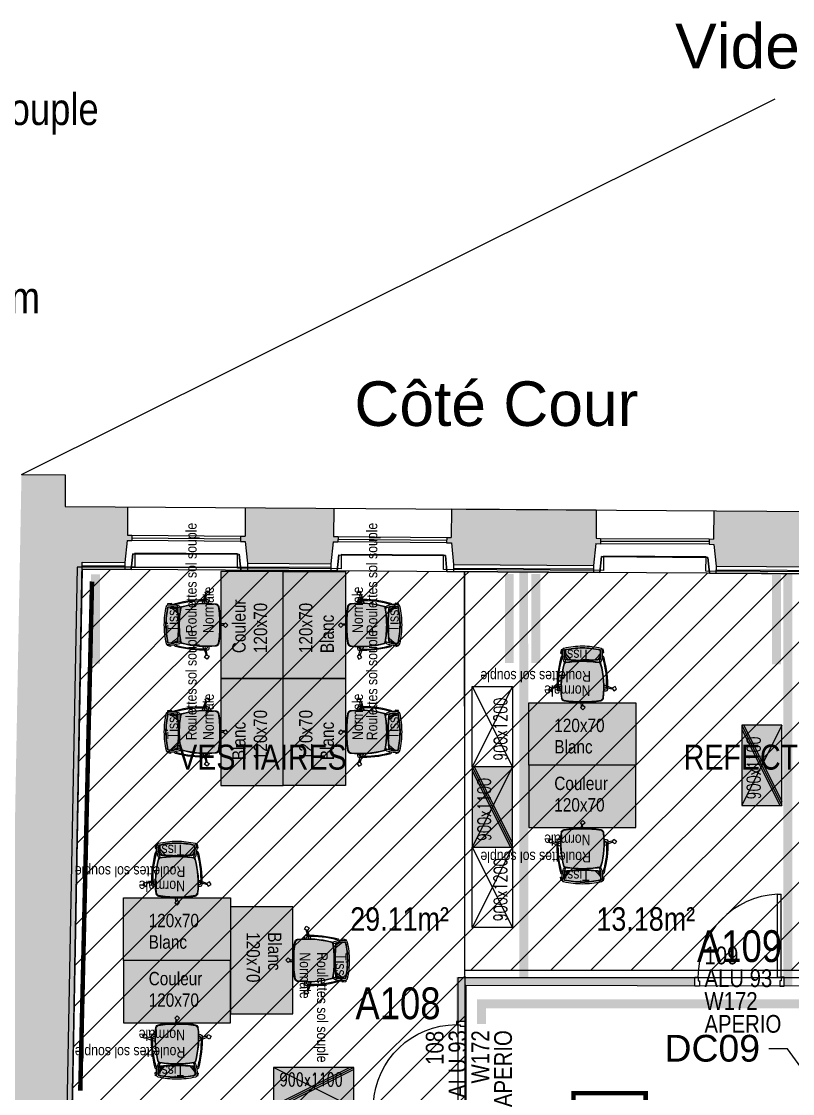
# Model space of a CAD drawing. Extents: x -28.9 to 23.3, y -8.4 to 57.6.
# Drawn here: x -16.13 to -7.48, y 7.28 to 19.3 of the extents above; entities that cross this region are included whole.
import ezdxf
from ezdxf import colors
from ezdxf.entities.mleader import LeaderData, LeaderLine
from ezdxf.enums import TextEntityAlignment as Align
from ezdxf.math import Vec2, Vec3

# ---------------------------------------------------------------- set-up
doc = ezdxf.new("R2010")
doc.units = 0
doc.header["$LTSCALE"] = 0.001
doc.linetypes.add('CACHE', pattern=[0.375, 0.25, -0.125])
doc.linetypes.add('HIDDEN', pattern=[9.525, 6.35, -3.175])
for name, color, linetype in [('01-FAC_CHASSIS EXI', 4, 'Continuous'), ('01-STR_MACONNERIE_HACH', 252, 'Continuous'), ('02-ISOLATION', 6, 'ISOLATION'), ('A-Etiq_Mob', 7, 'Continuous'), ('A-Etiquettes', 7, 'Continuous'), ('A-legende', 7, 'Continuous'), ('A-MobilierAQ', 7, 'Continuous'), ('A-num pièce', 1, 'Continuous')]:
    doc.layers.add(name, color=color, linetype=linetype)
for name, color, linetype, true_color in [('A-cote', 7, 'Continuous', 0x425746), ('A-Détails', 7, 'Continuous', 0x00a500), ('A-mobilier', 7, 'Continuous', 0x666666), ('A-MOQUETTE', 7, 'Continuous', 0xe5ecff), ('A-PIC', 20, 'Continuous', 0xff3f00), ('A-projet', 7, 'Continuous', 0x5b6280), ('A-signalétique', 7, 'Continuous', 0x666666), ('A-vitré', 7, 'Continuous', 0x61becc), ('couleur siege', 1, 'Continuous', 0xff0000)]:
    doc.layers.add(name, color=color, linetype=linetype, true_color=true_color)
doc.layers.add('A-portes', color=7, linetype='Continuous', lineweight=25)
doc.styles.add('ARIAL', font='arial.ttf')
doc.styles.add('ROMAND', font='romand', dxfattribs={"width": 0.7})
doc.styles.get("Standard").update_dxf_attribs({"font": 'ARIALN.TTF'})
doc.styles.add('Y_TXT_COT', font='arial.ttf', dxfattribs={"height": 0.2})
doc.linetypes.add('ISOLATION', pattern='A,0.00254,-2.54,[134,ltypeshp.shx,S=2.54,R=0,X=-2.54,Y=0],-5.08,[134,ltypeshp.shx,S=2.54,R=180,X=2.54,Y=0],-2.54', length=10.16254)

# ---------------------------------------------------------------- blocks, each defined once
blk = doc.blocks.new('Poste127')
at = {"transparency": 33554582}
h = blk.add_hatch(color=256, dxfattribs=at)
h.dxf.hatch_style = 1
h.set_gradient(color1=(199, 200, 202), color2=(255, 246, 230), tint=1, name='CURVED')
h.paths.add_polyline_path([(0, 0.7), (0, 0), (1.2, 0), (1.2, 0.7)])
blk.add_lwpolyline([(0, 0.7), (0, 0), (1.2, 0), (1.2, 0.7)], close=True)
at = {"layer": 'A-Etiq_Mob'}
for tag, p in [('FINITION', (0.284, 0.421)), ('DIM', (0.284, 0.18))]:
    blk.add_attdef(tag, p, '', height=0.15, dxfattribs=at)
blk = doc.blocks.new('chaise')
at = {"layer": 'A-mobilier', "ltscale": 0.1, "true_color": 0xc7c8ca}
h = blk.add_hatch(color=9, dxfattribs=at)
h.dxf.hatch_style = 1
h.paths.add_polyline_path([(0.272, 0.456, 0.30076), (0.236, 0.489, 0.043342), (0.008, 0.509, 0.043342), (-0.219, 0.489, 0.300759), (-0.255, 0.456, 0.09791), (-0.223, 0.027, 0.292085), (-0.207, 0.013, 0.040929), (0.008, -0.005, 0.040929), (0.223, 0.013, 0.292085), (0.239, 0.027, 0.09791)])
h.paths.add_polyline_path([(0.159, -0.024, 0.015765), (0.008, -0.018, 0.016739), (-0.152, -0.025), (-0.19, -0.069), (-0.218, -0.103, 0.040824), (-0.213, -0.142, 0.054873), (0.008, -0.167, 0.054873), (0.23, -0.142, 0.02252), (0.233, -0.121), (0.219, -0.101)])
h.paths.add_polyline_path([(0.191, -0.026, 0.003373), (0.159, -0.024), (0.219, -0.101), (0.233, -0.121, 0.02535), (0.235, -0.097)])
h.paths.add_polyline_path([(0.226, -0.03, 0.0036), (0.191, -0.026), (0.235, -0.097, 0.0714)])
h.paths.add_polyline_path([(-0.152, -0.025, 0.003505), (-0.185, -0.027), (-0.196, -0.043), (-0.217, -0.075, 0.030269), (-0.218, -0.103), (-0.19, -0.069)])
h.paths.add_polyline_path([(-0.185, -0.027, 0.002494), (-0.209, -0.03, 0.048116), (-0.217, -0.075), (-0.196, -0.043)], flags=17)
at = {"layer": 'A-mobilier'}
for p, q in [((0.004, 0.509), (0.006, 0.543)), ((0.022, 0.558), (0.023, 0.509)), ((-0.374, 0.349), (-0.308, 0.33)), ((-0.308, 0.308), (-0.363, 0.33)), ((-0.292, 0.326), (-0.283, 0.323)), ((-0.262, 0.365), (-0.287, 0.365)), ((-0.263, 0.345), (-0.272, 0.345)), ((0.279, 0.365), (0.303, 0.365)), ((0.279, 0.345), (0.288, 0.345)), ((0.279, 0.31), (0.309, 0.317)), ((0.309, 0.293), (0.279, 0.282)), ((0.324, 0.32), (0.378, 0.334)), ((0.398, 0.325), (0.324, 0.298)), ((-0.242, -0.066), (-0.241, -0.066)), ((-0.19, -0.069), (-0.219, -0.105)), ((-0.217, -0.075), (-0.196, -0.043)), ((0.233, -0.121), (0.219, -0.101)), ((0.258, -0.066), (0.257, -0.066))]:
    blk.add_line(p, q, dxfattribs=at)
at = {"layer": 'A-mobilier', "linetype": 'HIDDEN'}
for p, q in [((-0.263, 0.29), (-0.293, 0.302)), ((-0.283, 0.323), (-0.263, 0.317)), ((-0.196, -0.043), (-0.185, -0.027)), ((-0.152, -0.025), (-0.19, -0.069)), ((0.219, -0.101), (0.159, -0.024)), ((0.191, -0.026), (0.235, -0.097))]:
    blk.add_line(p, q, dxfattribs=at)
at = {"layer": 'A-mobilier'}
for points in [[(-0.024, 0.57), (0.006, 0.543), (0.034, 0.572), (0.003, 0.6)], [(-0.398, 0.31), (-0.363, 0.331), (-0.383, 0.366), (-0.418, 0.345)], [(0.395, 0.371), (0.378, 0.334), (0.415, 0.317), (0.432, 0.354)]]:
    blk.add_lwpolyline(points, close=True, dxfattribs=at)
for points in [[(-0.243, -0.109), (-0.259, -0.113), (-0.25, -0.153), (-0.237, -0.15)], [(0.255, -0.145), (0.275, -0.147), (0.28, -0.107), (0.259, -0.105)]]:
    blk.add_lwpolyline(points, dxfattribs=at)
for centre, radius, start, end in [((0.845, 0.323), 1.108, 173.1278, 195.4958), ((0.845, 0.323), 1.103, 173.7387, 195.3268), ((-0.212, 0.445), 0.0447, 99.9272, 166.8835), ((-0.203, 0.434), 0.0495, 115.9014, 169.3298), ((-0.019, -0.687), 1.184, 88.7046, 100.0235), ((0.008, -0.811), 1.32, 90, 99.927), ((0.008, -0.811), 1.32, 80.073, 90), ((0.035, -0.687), 1.184, 79.9765, 91.2954), ((-0.829, 0.323), 1.103, 344.6732, 6.2613), ((0.228, 0.445), 0.0447, 13.1165, 80.0728), ((-0.829, 0.323), 1.108, 344.5042, 6.8722), ((0.219, 0.434), 0.0495, 10.6702, 64.0986), ((1.039, 0.304), 1.347, 178.2197, 195.2822), ((-0.287, 0.345), 0.02, 90, 178.2197), ((0.842, 0.272), 1.135, 177.2781, 195.5028), ((-0.272, 0.325), 0.02, 90, 177.2781), ((-0.826, 0.272), 1.135, 344.4972, 2.7219), ((-1.023, 0.304), 1.347, 344.7178, 1.7803), ((0.288, 0.325), 0.02, 2.7219, 90), ((0.303, 0.345), 0.02, 1.7803, 90), ((-0.207, -0.008), 0.02, 80.7555, 159.0187), ((-0.204, 0.032), 0.02, 195.4958, 260.6251), ((0.02, -0.095), 0.243, 156.8702, 192.2258), ((-0.2, 0.037), 0.02, 195.3268, 260.7665), ((0.008, 1.315), 1.32, 260.6251, 270), ((-0.186, -0.008), 0.02, 114.7785, 159.0187), ((0.008, 1.315), 1.315, 260.7665, 270), ((0.008, 1.315), 1.315, 270, 279.2335), ((0.008, 1.315), 1.32, 270, 279.3749), ((0.202, -0.008), 0.02, 20.9813, 65.2215), ((0.216, 0.037), 0.02, 279.2335, 344.6732), ((0.223, -0.008), 0.02, 20.9813, 99.2445), ((-0.003, -0.095), 0.243, 347.7742, 23.1298), ((0.22, 0.032), 0.02, 279.3749, 344.5042), ((-0.241, -0.046), 0.02, 195.2822, 270), ((-0.233, -0.026), 0.02, 195.5028, 252.7294), ((0.02, -0.095), 0.263, 159.0187, 193.9621), ((0.02, -0.095), 0.238, 164.1556, 191.4603), ((0.031, -2.412), 2.399, 90.5363, 95.8288), ((0.031, -2.412), 2.394, 90.5374, 95.7482), ((-0.014, -2.412), 2.399, 84.1712, 89.4637), ((-0.014, -2.412), 2.394, 84.2518, 89.4626), ((-0.003, -0.095), 0.238, 348.5397, 15.8444), ((-0.003, -0.095), 0.263, 346.0379, 20.9813), ((0.249, -0.026), 0.02, 287.2706, 344.4972), ((0.257, -0.046), 0.02, 270, 344.7178), ((-0.22, -0.145), 0.02, 218.589, 257.0335), ((0.01, 0.853), 1.044, 257.0335, 269.9004), ((0.01, 0.853), 1.024, 257.1546, 269.8984), ((0.01, 0.853), 1.019, 257.3346, 269.8979), ((0.006, 0.853), 1.019, 270.1021, 282.6654), ((0.006, 0.853), 1.024, 270.1016, 282.8454), ((0.006, 0.853), 1.044, 270.0996, 282.9665), ((0.236, -0.145), 0.02, 282.9665, 321.411)]:
    blk.add_arc(centre, radius, start, end, dxfattribs=at)
blk = doc.blocks.new('SiègeT1')
at = {"layer": 'couleur siege', "true_color": 0x8a6689}
for points in [[(-0.194, 0.224), (-0.077, 0.21), (0.039, 0.212), (0.155, 0.217), (0.198, 0.222), (0.203, 0.244), (0.204, 0.282), (0.201, 0.321), (0.123, 0.338), (0.039, 0.343), (-0.023, 0.345), (-0.098, 0.338), (-0.149, 0.331), (-0.196, 0.322), (-0.202, 0.3), (-0.201, 0.265)], [(-0.208, -0.236), (-0.225, -0.22), (-0.234, -0.197), (-0.236, -0.14), (-0.238, -0.076), (-0.234, -0.012), (-0.228, 0.045), (-0.218, 0.102), (-0.211, 0.132), (-0.201, 0.169), (-0.197, 0.177), (-0.184, 0.18), (-0.12, 0.188), (-0.049, 0.193), (0.009, 0.195), (0.077, 0.193), (0.132, 0.188), (0.169, 0.183), (0.191, 0.179), (0.199, 0.177), (0.204, 0.173), (0.207, 0.164), (0.219, 0.115), (0.231, 0.045), (0.237, -0.005), (0.241, -0.063), (0.241, -0.105), (0.24, -0.159), (0.236, -0.197), (0.235, -0.21), (0.229, -0.22), (0.222, -0.229), (0.213, -0.234), (0.207, -0.236), (0.175, -0.242), (0.114, -0.248), (0.051, -0.251), (-0.05, -0.252), (-0.126, -0.247), (-0.191, -0.238)]]:
    blk.add_hatch(color=8, dxfattribs=at).paths.add_polyline_path(points)
at = {"extrusion": (0, 0, -1), "xscale": 0.8999999999999986, "yscale": 0.8999999999999986, "zscale": -0.9, "rotation": 180}
blk.add_blockref('chaise', (0.005, 0.195), dxfattribs=at)
at = {"layer": 'A-Etiq_Mob', "style": 'ROMAND', "width": 0.7}
for tag, p in [('FINITION', (-0.079, 0.177)), ('PIETEMENT', (-0.091, -0.031)), ('ASSISE', (-0.088, -0.224)), ('COULEUR', (-0.104, -0.424))]:
    blk.add_attdef(tag, p, '', height=0.15, dxfattribs=at)
blk = doc.blocks.new('Poste127Couleur')
at = {"transparency": 33554582}
h = blk.add_hatch(color=256, dxfattribs=at)
h.dxf.hatch_style = 1
h.set_gradient(color1=(169, 83, 160), color2=(255, 246, 230), tint=1, name='CURVED')
h.paths.add_polyline_path([(0, 0.703), (0, 0.003), (1.2, 0.003), (1.2, 0.703)])
blk.add_lwpolyline([(0, 0.7), (0, 0), (1.2, 0), (1.2, 0.7)], close=True)
at = {"layer": 'A-Etiq_Mob'}
for tag, p in [('STRATIFIE', (0.284, 0.421)), ('DIM', (0.284, 0.18))]:
    blk.add_attdef(tag, p, '', height=0.15, dxfattribs=at)
blk = doc.blocks.new('Xref-R1-2018-11')
at = {"layer": '01-STR_MACONNERIE_HACH'}
h = blk.add_hatch(color=256, dxfattribs=at)
h.dxf.hatch_style = 1
h.paths.add_polyline_path([(-9.908, 6.599), (-9.855, 6.598), (-9.854, 6.658), (-9.904, 6.659), (-9.902, 6.976), (-10.895, 6.982), (-10.897, 6.665), (-10.947, 6.665), (-10.947, 6.605), (-10.894, 6.605), (-10.871, 6.361), (-9.935, 6.355)])
h.paths.add_polyline_path([(-6.959, 6.957), (-8.584, 6.968), (-8.586, 6.65), (-8.636, 6.65), (-8.637, 6.59), (-8.584, 6.59), (-8.56, 6.346), (-6.992, 6.336), (-6.965, 6.58), (-6.912, 6.579), (-6.911, 6.639), (-6.961, 6.64)])
h.paths.add_polyline_path([(-3.984, 6.938), (-5.642, 6.949), (-5.644, 6.631), (-5.694, 6.632), (-5.694, 6.572), (-5.641, 6.571), (-5.617, 6.327), (-4.017, 6.317), (-3.99, 6.561), (-3.937, 6.56), (-3.936, 6.62), (-3.986, 6.621)])
h.paths.add_polyline_path([(-1.671, 6.923), (-2.666, 6.93), (-2.669, 6.612), (-2.719, 6.613), (-2.719, 6.553), (-2.666, 6.552), (-2.642, 6.308), (-1.704, 6.302), (-1.677, 6.546), (-1.624, 6.546), (-1.623, 6.606), (-1.673, 6.606)])
h.paths.add_polyline_path([(1.239, 6.905), (-0.354, 6.915), (-0.356, 6.597), (-0.406, 6.598), (-0.406, 6.538), (-0.353, 6.537), (-0.329, 6.293), (1.235, 6.283), (1.237, 6.527), (1.287, 6.527), (1.287, 6.587), (1.237, 6.587)])
h.paths.add_polyline_path([(4.261, 4.563), (4.039, 4.878), (3.794, 4.705), (3.744, 4.67), (3.441, 4.457), (3.737, 4.037), (4.142, 3.928), (4.173, 4.044), (4.125, 4.057)])
h.paths.add_polyline_path([(6.483, 4.625), (6.363, 4.826), (6.405, 4.859), (6.368, 4.906), (6.337, 4.882), (6.204, 5.054), (5.329, 4.375), (5.218, 4.388), (5.061, 3.805), (5.013, 3.818), (4.982, 3.702), (5.212, 3.64)])
edge = h.paths.add_edge_path()
edge.add_line((8.9, 6.498), (8.899, 6.5))
edge.add_line((8.899, 6.5), (11.013, 3.677))
edge.add_arc((11.38, 2.366), 1.361, 46.8852, 105.6326, ccw=False)
edge.add_line((12.311, 3.36), (9.178, 7.531))
edge.add_line((9.178, 7.531), (8.628, 7.127))
edge.add_line((8.628, 7.127), (8.722, 7.005))
edge.add_line((8.722, 7.005), (7.596, 6.132))
edge.add_line((7.596, 6.132), (7.729, 5.961))
edge.add_line((7.729, 5.961), (7.698, 5.937))
edge.add_line((7.698, 5.937), (7.735, 5.889))
edge.add_line((7.735, 5.889), (7.782, 5.926))
edge.add_line((7.782, 5.926), (7.947, 5.76))
edge.add_line((7.947, 5.76), (8.511, 6.197))
edge.add_line((8.511, 6.197), (8.51, 6.198))
edge.add_line((8.51, 6.198), (8.511, 6.197))
edge.add_line((8.511, 6.197), (8.9, 6.498))
edge = h.paths.add_edge_path()
edge.add_line((12.594, 2.983), (12.311, 3.36))
edge.add_arc((11.38, 2.366), 1.361, 46.8852, 105.6326)
edge.add_line((11.013, 3.677), (12.535, 1.646))
edge.add_arc((11.38, 2.366), 1.361, 328.0427, 359.269)
edge.add_arc((11.38, 2.366), 1.361, 359.269, 386.9277)
edge = h.paths.add_edge_path()
edge.add_arc((11.38, 2.366), 1.361, -0.731, 26.9277, ccw=False)
edge.add_arc((11.38, 2.366), 1.361, 328.0427, 359.269, ccw=False)
edge.add_line((12.535, 1.646), (16.884, -4.159))
edge.add_line((16.884, -4.159), (16.19, -4.68))
edge.add_line((16.19, -4.68), (16.294, -4.834))
edge.add_line((16.294, -4.834), (16.246, -4.871))
edge.add_line((16.246, -4.871), (16.282, -4.919))
edge.add_line((16.282, -4.919), (16.336, -4.878))
edge.add_line((16.336, -4.878), (16.42, -4.99))
edge.add_line((16.42, -4.99), (16.932, -4.606))
edge.add_line((16.932, -4.606), (17.12, -4.69))
edge.add_line((17.12, -4.69), (17.91, -4.096))
edge.add_line((17.91, -4.096), (12.594, 2.983))
h.paths.add_polyline_path([(14.898, -6.133), (15.405, -5.752), (15.321, -5.64), (15.375, -5.599), (15.339, -5.551), (15.291, -5.588), (15.286, -5.582), (15.172, -5.445), (14.029, -6.304), (14.155, -6.483), (14.106, -6.52), (14.142, -6.568), (14.197, -6.527), (14.369, -6.756), (14.442, -6.701), (14.496, -6.772), (14.616, -6.682), (14.655, -6.734), (14.886, -6.561), (14.793, -6.438), (14.938, -6.329)])
h.paths.add_polyline_path([(13.338, -7.641), (13.285, -7.57), (13.409, -7.477), (13.237, -7.248), (13.291, -7.207), (13.255, -7.159), (13.207, -7.195), (13.069, -7.023), (12.028, -7.806), (12.154, -7.986), (12.106, -8.023), (12.142, -8.071), (12.196, -8.03), (12.368, -8.259), (12.536, -8.133), (12.589, -8.204), (12.854, -8.005), (12.894, -8.057), (13.109, -7.895), (13.07, -7.843)])
h.paths.add_polyline_path([(11.229, -8.756), (11.283, -8.716), (11.247, -8.668), (11.199, -8.704), (11.06, -8.53), (10.075, -9.273), (10.075, -9.273), (10.065, -9.28), (10.191, -9.458), (10.12, -9.511), (10.156, -9.559), (10.21, -9.518), (10.384, -9.749), (10.524, -9.644), (10.577, -9.715), (10.84, -9.517), (10.88, -9.569), (11.096, -9.407), (11.056, -9.355), (11.33, -9.149), (11.277, -9.078), (11.401, -8.985)])
h.paths.add_polyline_path([(9.273, -10.583), (9.412, -10.478), (9.239, -10.248), (9.293, -10.207), (9.257, -10.159), (9.187, -10.212), (9.051, -10.042), (8.125, -10.737), (8.251, -10.918), (8.184, -10.968), (8.22, -11.016), (8.275, -10.975), (8.446, -11.204), (8.575, -11.107), (8.629, -11.178), (8.872, -10.996), (8.911, -11.048), (9.127, -10.886), (9.088, -10.834), (9.326, -10.655)])
h.paths.add_polyline_path([(7.391, -11.996), (7.501, -11.914), (7.329, -11.686), (7.383, -11.645), (7.347, -11.597), (7.281, -11.646), (7.143, -11.475), (6.323, -12.091), (6.453, -12.277), (6.373, -12.336), (6.41, -12.384), (6.464, -12.343), (6.632, -12.567), (6.694, -12.52), (6.747, -12.591), (6.99, -12.408), (7.03, -12.461), (7.246, -12.299), (7.206, -12.246), (7.445, -12.067)])
h.paths.add_polyline_path([(5.625, -13.323), (5.678, -13.283), (5.51, -13.059), (5.565, -13.019), (5.529, -12.971), (5.45, -13.03), (5.308, -12.853), (5.072, -13.03), (4.502, -13.023), (4.499, -13.236), (4.45, -13.235), (4.449, -13.295), (4.499, -13.296), (4.495, -13.602), (4.739, -13.605), (4.738, -13.704), (4.899, -13.706), (4.898, -13.776), (5.299, -13.781), (5.621, -13.539), (5.605, -13.469), (5.688, -13.407)])
h.paths.add_polyline_path([(3.316, -13.008), (2.435, -12.997), (2.432, -13.2), (2.382, -13.199), (2.382, -13.259), (2.431, -13.26), (2.427, -13.576), (2.534, -13.577), (2.533, -13.646), (2.727, -13.648), (2.726, -13.712), (2.997, -13.715), (2.998, -13.652), (3.18, -13.654), (3.181, -13.586), (3.309, -13.587), (3.313, -13.28), (3.363, -13.281), (3.364, -13.221), (3.314, -13.22)])
h.paths.add_polyline_path([(1.249, -12.981), (-0.601, -12.958), (-0.629, -13.165), (-0.697, -13.165), (-0.696, -13.225), (-0.648, -13.225), (-0.652, -13.537), (-0.615, -13.537), (-0.615, -13.606), (-0.428, -13.608), (-0.429, -13.671), (-0.155, -13.675), (-0.155, -13.612), (0.033, -13.614), (0.035, -13.51), (0.532, -13.516), (0.53, -13.62), (0.701, -13.623), (0.701, -13.686), (0.964, -13.689), (0.965, -13.626), (1.142, -13.628), (1.143, -13.56), (1.242, -13.561), (1.246, -13.245), (1.296, -13.245), (1.296, -13.185), (1.246, -13.185)])
h.paths.add_polyline_path([(-2.051, -12.939), (-2.894, -12.929), (-2.923, -13.15), (-2.992, -13.149), (-2.992, -13.209), (-2.942, -13.21), (-2.946, -13.507), (-2.81, -13.509), (-2.811, -13.578), (-2.625, -13.58), (-2.626, -13.643), (-2.357, -13.647), (-2.356, -13.584), (-2.159, -13.586), (-2.158, -13.517), (-2.036, -13.519), (-2.032, -13.207), (-1.963, -13.208), (-1.962, -13.148), (-2.029, -13.148)])
h.paths.add_polyline_path([(-4.35, -13.192), (-4.257, -13.193), (-4.257, -13.133), (-4.323, -13.132), (-4.347, -12.91), (-5.919, -12.89), (-5.951, -13.135), (-6.019, -13.134), (-6.02, -13.194), (-5.97, -13.195), (-5.972, -13.322), (-5.41, -13.329), (-5.412, -13.476), (-5.351, -13.477), (-5.352, -13.566), (-5.099, -13.57), (-5.1, -13.646), (-4.784, -13.65), (-4.783, -13.574), (-4.52, -13.577), (-4.519, -13.487), (-4.354, -13.489)])
h.paths.add_polyline_path([(-10.335, -12.834), (-11.181, -12.823), (-11.213, -13.068), (-11.281, -13.067), (-11.282, -13.127), (-11.232, -13.128), (-11.236, -13.434), (-11.09, -13.436), (-11.091, -13.514), (-10.892, -13.516), (-10.893, -13.576), (-10.622, -13.579), (-10.621, -13.52), (-10.422, -13.522), (-10.422, -13.444), (-10.297, -13.446), (-10.293, -13.14), (-10.243, -13.141), (-10.242, -13.081), (-10.309, -13.08)])
edge = h.paths.add_edge_path()
edge.add_line((2.572, 5.691), (3.17, 6.112))
edge.add_line((3.17, 6.112), (3.014, 6.333))
edge.add_arc((1.844, 5.411), 1.49, 38.2323, 77.6185)
edge.add_line((2.163, 6.866), (2.163, 6.899))
edge.add_line((2.163, 6.899), (1.978, 6.9))
edge.add_line((1.978, 6.9), (1.976, 6.583))
edge.add_line((1.976, 6.583), (1.926, 6.583))
edge.add_line((1.926, 6.583), (1.926, 6.523))
edge.add_line((1.926, 6.523), (1.976, 6.523))
edge.add_line((1.976, 6.523), (1.974, 6.279))
edge.add_line((1.974, 6.279), (2.158, 6.278))
edge.add_line((2.158, 6.278), (2.572, 5.691))
h.paths.add_polyline_path([(-13.535, -3.406), (-13.535, -4.406)], flags=17)
h.paths.add_polyline_path([(-13.535, -3.406), (-12.904, -3.406), (-12.839, 0.075), (-12.836, 0.23), (-12.829, 0.605), (-12.825, 0.804), (-12.721, 6.373), (-12.245, 6.37), (-12.218, 6.613), (-12.165, 6.613), (-12.165, 6.673), (-12.215, 6.673), (-12.213, 6.991), (-12.915, 6.995), (-12.913, 7.35), (-13.403, 7.353), (-13.791, -13.402), (-13.287, -13.408), (-13.288, -13.486), (-13.1, -13.488), (-13.101, -13.548), (-12.842, -13.551), (-12.812, -13.492), (-12.642, -13.494), (-12.641, -13.384), (-12.601, -13.384), (-12.597, -13.11), (-12.547, -13.111), (-12.547, -13.051), (-12.613, -13.05), (-12.639, -12.804), (-13.079, -12.799), (-12.922, -4.406), (-13.535, -4.406)])
for p, q in [((-13.403, 7.353), (-4.955, 11.567)), ((-13.403, 7.353), (-12.913, 7.35)), ((-12.913, 7.35), (-12.915, 6.995)), ((-12.915, 6.995), (2.163, 6.899)), ((-12.213, 6.991), (-12.215, 6.673)), ((-10.895, 6.982), (-10.897, 6.665)), ((-9.902, 6.976), (-9.904, 6.659)), ((-8.584, 6.968), (-8.586, 6.65)), ((-6.959, 6.957), (-6.961, 6.64)), ((-5.642, 6.949), (-5.644, 6.631)), ((-12.218, 6.613), (-12.245, 6.37)), ((-12.218, 6.613), (-12.165, 6.613)), ((-12.215, 6.673), (-12.165, 6.673)), ((-12.165, 6.673), (-12.165, 6.613)), ((-10.947, 6.665), (-10.897, 6.665)), ((-10.947, 6.665), (-10.947, 6.605)), ((-9.904, 6.659), (-9.854, 6.658)), ((-9.854, 6.658), (-9.855, 6.598)), ((-8.636, 6.65), (-8.637, 6.59)), ((-8.636, 6.65), (-8.586, 6.65)), ((-6.961, 6.64), (-6.911, 6.639)), ((-6.911, 6.639), (-6.912, 6.579)), ((-5.694, 6.632), (-5.644, 6.631)), ((-5.694, 6.632), (-5.694, 6.572)), ((-10.947, 6.605), (-10.894, 6.605)), ((-10.894, 6.605), (-10.871, 6.361)), ((-9.908, 6.599), (-9.935, 6.355)), ((-9.908, 6.599), (-9.855, 6.598)), ((-8.637, 6.59), (-8.584, 6.59)), ((-8.584, 6.59), (-8.56, 6.346)), ((-6.965, 6.58), (-6.992, 6.336)), ((-6.965, 6.58), (-6.912, 6.579)), ((-5.694, 6.572), (-5.641, 6.571)), ((-5.641, 6.571), (-5.617, 6.327)), ((-12.825, 0.804), (-12.721, 6.373)), ((-12.721, 6.373), (-12.245, 6.37)), ((-10.871, 6.361), (-9.935, 6.355)), ((-8.56, 6.346), (-6.992, 6.336)), ((-5.617, 6.327), (-4.017, 6.317))]:
    blk.add_line(p, q)
blk.add_lwpolyline([(-12.839, 0.075), (-12.825, 0.804)])
at = {"layer": '01-FAC_CHASSIS EXI'}
for p, q in [((-12.165, 6.673), (-10.947, 6.665)), ((-10.947, 6.605), (-12.165, 6.613)), ((-9.854, 6.658), (-8.636, 6.65)), ((-6.911, 6.639), (-5.694, 6.632)), ((-8.637, 6.59), (-9.855, 6.598)), ((-5.694, 6.572), (-6.912, 6.579))]:
    blk.add_line(p, q, dxfattribs=at)
at = {"layer": '01-FAC_CHASSIS EXI', "linetype": 'Continuous'}
for p, q in [((-12.165, 6.643), (-10.947, 6.635)), ((-9.854, 6.628), (-8.637, 6.62)), ((-6.912, 6.609), (-5.694, 6.609))]:
    blk.add_line(p, q, dxfattribs=at)
at = {"layer": '02-ISOLATION', "linetype": 'Continuous'}
for points in [[(-12.722, 6.293), (-12.174, 6.289), (-12.154, 6.467), (-10.961, 6.46), (-10.943, 6.281), (-9.863, 6.274), (-9.844, 6.453), (-8.65, 6.445), (-8.633, 6.267), (-6.92, 6.256), (-6.901, 6.434), (-5.707, 6.426), (-5.69, 6.248), (-3.945, 6.237)], [(-12.245, 6.37), (-12.246, 6.29)], [(-10.871, 6.361), (-10.871, 6.281)], [(-9.935, 6.355), (-9.935, 6.275)], [(-8.56, 6.346), (-8.561, 6.266)], [(-6.992, 6.336), (-6.992, 6.256)], [(-5.617, 6.327), (-5.618, 6.247)]]:
    blk.add_lwpolyline(points, dxfattribs=at)
at = {"layer": '02-ISOLATION', "linetype": 'ISOLATION', "ltscale": 0.004}
for points in [[(-12.722, 6.333), (-12.245, 6.33)], [(-10.871, 6.321), (-9.935, 6.315)], [(-8.56, 6.306), (-6.992, 6.296)], [(-5.618, 6.287), (-4.017, 6.277)]]:
    blk.add_lwpolyline(points, dxfattribs=at)
at = {"style": 'ARIAL'}
for s, p in [('Vide sur cour', (-6.075, 11.908)), ('Côté Cour', (-9.671, 7.899))]:
    blk.add_text(s, height=0.5, dxfattribs=at).set_placement(p)
blk = doc.blocks.new('armoire90Réhausse')
at = {"true_color": 0xfdedc9}
h = blk.add_hatch(color=254, dxfattribs=at)
h.dxf.hatch_style = 1
h.paths.add_polyline_path([(0, 0.45), (0, 0), (0.9, 0), (0.9, 0.45)])
blk.add_lwpolyline([(0, 0.45), (0, 0), (0.9, 0), (0.9, 0.45)], close=True)
for points in [[(0.9, 0), (0, 0.45)], [(0.9, 0.45), (0, 0)], [(0.855, 0.45), (0, 0.022)], [(0.9, 0.428), (0.045, 0)]]:
    blk.add_lwpolyline(points)
at = {"layer": 'A-Etiq_Mob', "style": 'ROMAND', "width": 0.7}
for tag, p in [('DIMENSION', (0.068, 0.242)), ('FINITION', (0.068, 0.001)), ('PORTES', (0.068, -0.239))]:
    blk.add_attdef(tag, p, '', height=0.15, dxfattribs=at)
blk = doc.blocks.new('armoire90')
blk.add_lwpolyline([(0, 0.45), (0, 0), (0.9, 0), (0.9, 0.45)], close=True)
for points in [[(0.9, 0), (0, 0.45)], [(0.9, 0.45), (0, 0)]]:
    blk.add_lwpolyline(points)
at = {"layer": 'A-Etiq_Mob', "style": 'ROMAND', "width": 0.7}
for tag, p in [('DIMENSION', (0.068, 0.242)), ('FINITION', (0.068, 0.001)), ('PORTES', (0.068, -0.239))]:
    blk.add_attdef(tag, p, '', height=0.15, dxfattribs=at)
blk = doc.blocks.new('P_93100')
for p, q in [((0.425, 0.93), (0.465, 0.93)), ((0.425, 0), (0.425, 0.93)), ((0.465, 0), (0.465, 0.93)), ((-0.5, -0.1), (-0.5, 0)), ((-0.5, 0), (-0.465, 0)), ((-0.465, 0), (-0.465, -0.04)), ((0.425, 0), (0.465, 0)), ((0.465, 0), (0.465, -0.04)), ((0.5, 0), (0.465, 0)), ((0.5, -0.1), (0.5, 0)), ((-0.45, -0.1), (-0.5, -0.1)), ((-0.465, -0.04), (-0.45, -0.04)), ((-0.45, -0.04), (-0.45, -0.1)), ((0.465, -0.04), (0.45, -0.04)), ((0.45, -0.04), (0.45, -0.1)), ((0.45, -0.1), (0.5, -0.1))]:
    blk.add_line(p, q)
blk.add_arc((0.465, 0), 0.931, 92.4628, 180)

msp = doc.modelspace()

# ---------------------------------------------------------------- hatches: boundary and pattern name
at = {"layer": 'A-PIC', "ltscale": 0.01}
h = msp.add_hatch(dxfattribs=at)
h.set_pattern_fill('ANSI31', color=256, scale=0.1)
h.paths.add_polyline_path([(-15.56, 7.091), (-11.153, 7.092), (-11.16, 13.134), (-15.446, 13.161)])
at = {"layer": 'A-PIC', "ltscale": 0.01, "true_color": 0x00a500}
h = msp.add_hatch(dxfattribs=at)
h.set_pattern_fill('ANSI31', color=94, scale=0.1)
edge = h.paths.add_edge_path()
edge.add_line((-11.154, 8.667), (-4.357, 8.667))
edge.add_line((-4.357, 8.667), (-4.357, 13.094))
edge.add_line((-4.357, 13.094), (-11.16, 13.134))
edge.add_line((-11.16, 13.134), (-11.16, 8.667))

# ---------------------------------------------------------------- linework, layer by layer
at = {"layer": 'A-Etiquettes', "color": 1, "true_color": 0xff0000, "const_width": 0.1}
for points in [[(-15.297, 13.103), (-15.297, 12.103)], [(-7.663, 13.097), (-7.663, 12.097)]]:
    msp.add_lwpolyline(points, dxfattribs=at)
at = {"layer": 'A-Etiquettes', "color": 82, "true_color": 0x4cdb0f, "const_width": 0.1}
for points in [[(-10.658, 13.109), (-10.658, 12.109)], [(-10.36, 13.109), (-10.36, 12.109)]]:
    msp.add_lwpolyline(points, dxfattribs=at)
at = {"layer": 'A-legende', "color": 205, "linetype": 'CACHE', "ltscale": 2000, "true_color": 0x8546b9, "const_width": 0.05}
msp.add_lwpolyline([(-15.468, 7.314), (-15.336, 13.024)], dxfattribs=at)
at = {"layer": 'A-legende', "color": 5, "linetype": 'CACHE', "ltscale": 2000, "true_color": 0x1100ff, "const_width": 0.05}
msp.add_lwpolyline([(-9.939, 7.288), (-9.13, 7.288), (-9.13, 6.503), (-9.939, 6.503)], close=True, dxfattribs=at)
at = {"layer": 'A-MOQUETTE'}
for points in [[(-6.629, 13.129), (-8.454, 13.141), (-8.453, 13.301), (-9.603, 13.308), (-9.604, 13.148), (-11.397, 13.16), (-11.396, 13.32), (-12.545, 13.327), (-12.544, 13.167), (-13.707, 13.175), (-13.706, 13.335), (-14.856, 13.342), (-14.856, 13.186), (-15.503, 13.186), (-15.618, 7.092)], [(-11.233, 7.092), (-11.233, 8.586), (-1.603, 8.586)]]:
    msp.add_lwpolyline(points, dxfattribs=at)
at = {"layer": 'A-PIC', "ltscale": 0.01}
msp.add_lwpolyline([(-15.56, 7.091), (-11.153, 7.092), (-11.16, 13.134), (-15.446, 13.161), (-15.56, 7.091)], dxfattribs=at)
at = {"layer": 'A-PIC', "color": 94, "ltscale": 0.01, "true_color": 0x00a500}
msp.add_lwpolyline([(-11.154, 8.667), (-4.357, 8.667), (-4.357, 13.094), (-11.16, 13.134), (-11.16, 8.667)], dxfattribs=at)
at = {"layer": 'A-projet'}
for p, q in [((-11.309, 13.837), (-9.684, 13.826)), ((-14.903, 13.186), (-13.553, 13.184))]:
    msp.add_line(p, q, dxfattribs=at)
at = {"layer": 'A-projet', "ltscale": 0.01}
msp.add_lwpolyline([(0.964, 10.836), (-0.608, 13.067), (-3.126, 13.083), (-3.144, 13.261), (-4.337, 13.269), (-4.357, 13.09), (-5.439, 13.097), (-5.457, 13.276), (-6.65, 13.283), (-6.67, 13.105), (-8.414, 13.116), (-8.432, 13.295), (-9.625, 13.303), (-9.645, 13.124), (-11.357, 13.135), (-11.375, 13.314), (-12.568, 13.321), (-12.588, 13.143), (-13.667, 13.15), (-13.685, 13.328), (-14.878, 13.336), (-14.898, 13.158), (-15.446, 13.161), (-15.56, 7.091)], dxfattribs=at)
at = {"layer": 'A-projet', "const_width": 0.1}
msp.add_lwpolyline([(-7.537, 13.111), (-7.537, 8.487)], dxfattribs=at)
at = {"layer": 'A-projet', "color": 63, "true_color": 0xa6c487}
msp.add_lwpolyline([(0.964, 10.836), (-0.61, 13.07), (-1.61, 13.074), (-1.538, 8.477), (-11.147, 8.494), (-11.153, -0.838), (3.138, -0.838), (7.177, 2.212), (2.44, 8.486), (2.44, 8.486), (2.434, 10.44)], close=True, dxfattribs=at)
at = {"layer": 'A-vitré', "const_width": 0.1}
for points in [[(-10.497, 13.13), (-10.496, 8.526)], [(-11.203, 8.092), (-11.203, 8.588)], [(-10.445, 8.537), (-11.184, 8.537)], [(-8.587, 8.537), (-10.445, 8.537)]]:
    msp.add_lwpolyline(points, dxfattribs=at)

# ---------------------------------------------------------------- block references
at = {"ltscale": 0.01}
msp.add_blockref('Xref-R1-2018-11', (-2.724, 6.869), dxfattribs=at)
at = {"layer": 'A-mobilier'}
ref = msp.add_blockref('SiègeT1', (-14.159, 12.535), dxfattribs=dict(at, rotation=90.00000000000006))
ref.add_attrib('FINITION', 'Tissu', dxfattribs={"layer": 'A-Etiq_Mob', "height": 0.12, "rotation": 90}).set_placement((-14.337, 12.456), align=Align.BOTTOM_LEFT)
ref.add_attrib('ASSISE', 'Normale', dxfattribs={"layer": 'A-Etiq_Mob', "height": 0.12, "rotation": 90}).set_placement((-13.935, 12.447), align=Align.BOTTOM_LEFT)
ref.add_attrib('PIETEMENT', 'Roulettes sol souple', dxfattribs={"layer": 'A-Etiq_Mob', "height": 0.12, "rotation": 90}).set_placement((-14.128, 12.444), align=Align.BOTTOM_LEFT)
ref = msp.add_blockref('SiègeT1', (-12.228, 12.535), dxfattribs=dict(at, xscale=-1, rotation=270.0000000000002))
ref.add_attrib('FINITION', 'Tissu', dxfattribs={"layer": 'A-Etiq_Mob', "height": 0.12, "rotation": 90}).set_placement((-11.862, 12.456), align=Align.BOTTOM_LEFT)
ref.add_attrib('ASSISE', 'Normale', dxfattribs={"layer": 'A-Etiq_Mob', "height": 0.12, "rotation": 90}).set_placement((-12.263, 12.447), align=Align.BOTTOM_LEFT)
ref.add_attrib('PIETEMENT', 'Roulettes sol souple', dxfattribs={"layer": 'A-Etiq_Mob', "height": 0.12, "rotation": 90}).set_placement((-12.102, 12.444), align=Align.BOTTOM_LEFT)
at = {"layer": 'A-mobilier', "ltscale": 0.1, "rotation": 90.00000000000006}
msp.add_blockref('Poste127Couleur', (-13.193, 11.937), dxfattribs=at).add_auto_attribs({'STRATIFIE': 'Couleur', 'DIM': '120x70'})
at = {"layer": 'A-mobilier', "ltscale": 0.1}
ref = msp.add_blockref('Poste127', (-13.193, 11.937), dxfattribs=dict(at, xscale=-1, rotation=270.0000000000002))
ref.add_attrib('STRATIFIE', 'Blanc', (-12.625, 12.221), dxfattribs={"layer": 'A-Etiq_Mob', "ltscale": 0.1, "height": 0.15, "rotation": 90})
ref.add_attrib('DIM', '120x70', (-12.865, 12.221), dxfattribs={"layer": 'A-Etiq_Mob', "ltscale": 0.1, "height": 0.15, "rotation": 90})
at = {"layer": 'A-mobilier'}
ref = msp.add_blockref('SiègeT1', (-14.159, 11.335), dxfattribs=dict(at, rotation=90.00000000000006))
ref.add_attrib('FINITION', 'Tissu', dxfattribs={"layer": 'A-Etiq_Mob', "height": 0.12, "rotation": 90}).set_placement((-14.337, 11.256), align=Align.BOTTOM_LEFT)
ref.add_attrib('ASSISE', 'Normale', dxfattribs={"layer": 'A-Etiq_Mob', "height": 0.12, "rotation": 90}).set_placement((-13.935, 11.247), align=Align.BOTTOM_LEFT)
ref.add_attrib('PIETEMENT', 'Roulettes sol souple', dxfattribs={"layer": 'A-Etiq_Mob', "height": 0.12, "rotation": 90}).set_placement((-14.128, 11.244), align=Align.BOTTOM_LEFT)
ref = msp.add_blockref('SiègeT1', (-12.228, 11.335), dxfattribs=dict(at, xscale=-1, rotation=270.0000000000002))
ref.add_attrib('FINITION', 'Tissu', dxfattribs={"layer": 'A-Etiq_Mob', "height": 0.12, "rotation": 90}).set_placement((-11.862, 11.256), align=Align.BOTTOM_LEFT)
ref.add_attrib('ASSISE', 'Normale', dxfattribs={"layer": 'A-Etiq_Mob', "height": 0.12, "rotation": 90}).set_placement((-12.263, 11.247), align=Align.BOTTOM_LEFT)
ref.add_attrib('PIETEMENT', 'Roulettes sol souple', dxfattribs={"layer": 'A-Etiq_Mob', "height": 0.12, "rotation": 90}).set_placement((-12.102, 11.244), align=Align.BOTTOM_LEFT)
ref = msp.add_blockref('SiègeT1', (-9.836, 11.931), dxfattribs=dict(at, xscale=-1))
ref.add_attrib('FINITION', 'Tissu', dxfattribs={"layer": 'A-Etiq_Mob', "height": 0.12, "rotation": 180}).set_placement((-9.757, 12.297), align=Align.BOTTOM_LEFT)
ref.add_attrib('ASSISE', 'Normale', dxfattribs={"layer": 'A-Etiq_Mob', "height": 0.12, "rotation": 180}).set_placement((-9.748, 11.895), align=Align.BOTTOM_LEFT)
ref.add_attrib('PIETEMENT', 'Roulettes sol souple', dxfattribs={"layer": 'A-Etiq_Mob', "height": 0.12, "rotation": 180}).set_placement((-9.744, 12.057), align=Align.BOTTOM_LEFT)
at = {"layer": 'A-mobilier', "ltscale": 0.1}
ref = msp.add_blockref('Poste127', (-13.193, 10.737), dxfattribs=dict(at, rotation=90.00000000000006))
ref.add_attrib('STRATIFIE', 'Blanc', (-13.615, 11.021), dxfattribs={"layer": 'A-Etiq_Mob', "ltscale": 0.1, "height": 0.15, "rotation": 90})
ref.add_attrib('DIM', '120x70', (-13.374, 11.021), dxfattribs={"layer": 'A-Etiq_Mob', "ltscale": 0.1, "height": 0.15, "rotation": 90})
ref = msp.add_blockref('Poste127', (-13.193, 10.737), dxfattribs=dict(at, xscale=-1, rotation=270.0000000000002))
ref.add_attrib('STRATIFIE', 'Blanc', (-12.625, 11.021), dxfattribs={"layer": 'A-Etiq_Mob', "ltscale": 0.1, "height": 0.15, "rotation": 90})
ref.add_attrib('DIM', '120x70', (-12.865, 11.021), dxfattribs={"layer": 'A-Etiq_Mob', "ltscale": 0.1, "height": 0.15, "rotation": 90})
ref = msp.add_blockref('Poste127', (-10.438, 11.665), dxfattribs=dict(at, xscale=-1, rotation=180))
ref.add_attrib('STRATIFIE', 'Blanc', (-10.154, 11.096), dxfattribs={"layer": 'A-Etiq_Mob', "ltscale": 0.1, "height": 0.15})
ref.add_attrib('DIM', '120x70', (-10.154, 11.336), dxfattribs={"layer": 'A-Etiq_Mob', "ltscale": 0.1, "height": 0.15})
for p in [(-10.438, 10.265), (-14.985, 8.076)]:
    msp.add_blockref('Poste127Couleur', p, dxfattribs=at).add_auto_attribs({'STRATIFIE': 'Couleur', 'DIM': '120x70'})
at = {"layer": 'A-mobilier'}
ref = msp.add_blockref('SiègeT1', (-9.836, 9.999), dxfattribs=dict(at, rotation=180))
ref.add_attrib('FINITION', 'Tissu', dxfattribs={"layer": 'A-Etiq_Mob', "height": 0.12, "rotation": 180}).set_placement((-9.757, 9.822), align=Align.BOTTOM_LEFT)
ref.add_attrib('ASSISE', 'Normale', dxfattribs={"layer": 'A-Etiq_Mob', "height": 0.12, "rotation": 180}).set_placement((-9.748, 10.223), align=Align.BOTTOM_LEFT)
ref.add_attrib('PIETEMENT', 'Roulettes sol souple', dxfattribs={"layer": 'A-Etiq_Mob', "height": 0.12, "rotation": 180}).set_placement((-9.744, 10.03), align=Align.BOTTOM_LEFT)
ref = msp.add_blockref('SiègeT1', (-14.383, 9.742), dxfattribs=dict(at, xscale=-1))
ref.add_attrib('FINITION', 'Tissu', dxfattribs={"layer": 'A-Etiq_Mob', "height": 0.12, "rotation": 180}).set_placement((-14.304, 10.108), align=Align.BOTTOM_LEFT)
ref.add_attrib('ASSISE', 'Normale', dxfattribs={"layer": 'A-Etiq_Mob', "height": 0.12, "rotation": 180}).set_placement((-14.294, 9.706), align=Align.BOTTOM_LEFT)
ref.add_attrib('PIETEMENT', 'Roulettes sol souple', dxfattribs={"layer": 'A-Etiq_Mob', "height": 0.12, "rotation": 180}).set_placement((-14.291, 9.868), align=Align.BOTTOM_LEFT)
at = {"layer": 'A-mobilier', "ltscale": 0.1}
ref = msp.add_blockref('Poste127', (-14.985, 9.476), dxfattribs=dict(at, xscale=-1, rotation=180))
ref.add_attrib('STRATIFIE', 'Blanc', (-14.701, 8.907), dxfattribs={"layer": 'A-Etiq_Mob', "ltscale": 0.1, "height": 0.15})
ref.add_attrib('DIM', '120x70', (-14.701, 9.148), dxfattribs={"layer": 'A-Etiq_Mob', "ltscale": 0.1, "height": 0.15})
ref = msp.add_blockref('Poste127', (-13.785, 9.376), dxfattribs=dict(at, rotation=270.0000000000001))
ref.add_attrib('STRATIFIE', 'Blanc', (-13.363, 9.092), dxfattribs={"layer": 'A-Etiq_Mob', "ltscale": 0.1, "height": 0.15, "rotation": 270})
ref.add_attrib('DIM', '120x70', (-13.604, 9.092), dxfattribs={"layer": 'A-Etiq_Mob', "ltscale": 0.1, "height": 0.15, "rotation": 270})
at = {"layer": 'A-mobilier'}
ref = msp.add_blockref('SiègeT1', (-12.819, 8.778), dxfattribs=dict(at, rotation=270.0000000000001))
ref.add_attrib('FINITION', 'Tissu', dxfattribs={"layer": 'A-Etiq_Mob', "height": 0.12, "rotation": 270}).set_placement((-12.641, 8.857), align=Align.BOTTOM_LEFT)
ref.add_attrib('ASSISE', 'Normale', dxfattribs={"layer": 'A-Etiq_Mob', "height": 0.12, "rotation": 270}).set_placement((-13.043, 8.866), align=Align.BOTTOM_LEFT)
ref.add_attrib('PIETEMENT', 'Roulettes sol souple', dxfattribs={"layer": 'A-Etiq_Mob', "height": 0.12, "rotation": 270}).set_placement((-12.85, 8.869), align=Align.BOTTOM_LEFT)
ref = msp.add_blockref('SiègeT1', (-14.383, 7.81), dxfattribs=dict(at, rotation=180))
ref.add_attrib('FINITION', 'Tissu', dxfattribs={"layer": 'A-Etiq_Mob', "height": 0.12, "rotation": 180}).set_placement((-14.304, 7.633), align=Align.BOTTOM_LEFT)
ref.add_attrib('ASSISE', 'Normale', dxfattribs={"layer": 'A-Etiq_Mob', "height": 0.12, "rotation": 180}).set_placement((-14.294, 8.035), align=Align.BOTTOM_LEFT)
ref.add_attrib('PIETEMENT', 'Roulettes sol souple', dxfattribs={"layer": 'A-Etiq_Mob', "height": 0.12, "rotation": 180}).set_placement((-14.291, 7.841), align=Align.BOTTOM_LEFT)
at = {"layer": 'A-MobilierAQ', "ltscale": 0.1}
ref = msp.add_blockref('armoire90', (-11.074, 10.946), dxfattribs=dict(at, xscale=-1, rotation=270))
ref.add_attrib('DIMENSION', '900x1200', (-10.683, 11.014), dxfattribs={"layer": 'A-Etiq_Mob', "ltscale": 0.1, "height": 0.15, "rotation": 90, "style": 'ROMAND', "width": 0.7})
at = {"layer": 'A-MobilierAQ', "ltscale": 0.1, "rotation": 90}
for p in [(-7.602, 10.512), (-10.624, 10.046)]:
    msp.add_blockref('armoire90Réhausse', p, dxfattribs=at).add_auto_attribs({'DIMENSION': '900x1100'})
at = {"layer": 'A-MobilierAQ', "ltscale": 0.1}
ref = msp.add_blockref('armoire90', (-11.074, 9.146), dxfattribs=dict(at, xscale=-1, rotation=270))
ref.add_attrib('DIMENSION', '900x1200', (-10.683, 9.214), dxfattribs={"layer": 'A-Etiq_Mob', "ltscale": 0.1, "height": 0.15, "rotation": 90, "style": 'ROMAND', "width": 0.7})
msp.add_blockref('armoire90Réhausse', (-13.3, 7.124), dxfattribs=at).add_auto_attribs({'DIMENSION': '900x1100'})
at = {"layer": 'A-portes', "ltscale": 0.01}
ref = msp.add_blockref('P_93100', (-11.25, 7.59), dxfattribs=dict(at, xscale=-1, rotation=90))
ref.add_attrib('N°', '108', (-11.395, 7.605), dxfattribs={"layer": '0', "ltscale": 6, "height": 0.1992, "rotation": 90})
ref.add_attrib('NATURE/DIM', 'ALU 93', (-11.14, 7.233), dxfattribs={"layer": 'A-Etiquettes', "ltscale": 6, "height": 0.1992, "rotation": 90})
ref.add_attrib('FINITION', 'W172', (-10.884, 7.396), dxfattribs={"layer": 'A-Etiquettes', "ltscale": 6, "height": 0.1992, "rotation": 90})
ref.add_attrib('FERMETURE', 'APERIO', (-10.629, 7.131), dxfattribs={"layer": 'A-Etiquettes', "ltscale": 6, "height": 0.1992, "rotation": 90})

# ---------------------------------------------------------------- texts
at = {"layer": 'A-cote', "color": 30, "char_height": 0.2633, "attachment_point": 1, "rotation": 0.0792}
for s, insert in [('29.11m²', (-12.442, 9.371)), ('13.18m²', (-9.682, 9.371))]:
    msp.add_mtext_dynamic_manual_height_columns(s, width=1.21952, gutter_width=12.5, heights=[0], dxfattribs=dict(at, insert=insert))
at = {"layer": 'A-mobilier', "ltscale": 0.1, "char_height": 0.3565, "attachment_point": 1}
for s, width, insert in [('Assise de bureau - en tissu - roulettes sol souple', 10.3762, (-24.069, 18.499)), ('Bureau plateau stratifé couleur - 120 x 70 cm ', 9.14568, (-24.069, 16.386))]:
    msp.add_mtext_dynamic_manual_height_columns(s, width=width, gutter_width=12.5, heights=[0], dxfattribs=dict(at, insert=insert))
at = {"layer": 'A-num pièce', "ltscale": 0.1, "char_height": 0.3565, "attachment_point": 1}
for s, insert in [('A109', (-8.554, 9.114)), ('A108', (-12.383, 8.473))]:
    msp.add_mtext_dynamic_manual_height_columns(s, width=1.29845, gutter_width=12.5, heights=[0], dxfattribs=dict(at, insert=insert))
at = {"layer": 'A-PIC', "color": 0, "ltscale": 0.1, "char_height": 0.2799, "attachment_point": 1}
for s, insert in [('VESTIAIRES', (-14.37, 11.195)), ('REFECTOIRE', (-8.703, 11.195))]:
    msp.add_mtext_dynamic_manual_height_columns(s, width=1.40162, gutter_width=12.5, heights=[0], dxfattribs=dict(at, insert=insert))

# ---------------------------------------------------------------- next in the draw order: leaders
at = {"layer": 'A-Détails'}
ml = msp.add_multileader_mtext('Standard', dxfattribs=at)
ml.set_content('DC09', color=256, style='Y_TXT_COT')
ml.set_leader_properties()
ml.build(insert=Vec2(0, 0))
ml.multileader.update_dxf_attribs({"has_text_frame": 1, "text_left_attachment_type": 2, "text_right_attachment_type": 2, "dogleg_length": 1, "arrow_head_size": 0.25})
ctx = ml.context
ctx.base_point, ctx.char_height, ctx.arrow_head_size, ctx.landing_gap_size, ctx.plane_origin = Vec3(-8.968, 7.786), 0.3, 0.25, 0.1, Vec3(-9.824, 10.654)
ctx.left_attachment, ctx.right_attachment, ctx.text_align_type = 2, 2, 2
notes = []
notes.append((ctx, [(1, (1, 1, 0), (-7.54, 7.786), (-1, 0), 0.207, [(0, [(-6.905, 6.904)], 0, [])])]))
ctx.mtext.insert, ctx.mtext.rotation, ctx.mtext.width, ctx.mtext.defined_height, ctx.mtext.alignment, ctx.mtext.flow_direction = Vec3(-7.847, 7.941), 6.283185, 0.43654, 0.2, 3, 5
ctx.mtext.has_bg_fill, ctx.mtext.bg_color, ctx.mtext.bg_scale_factor, ctx.mtext.bg_transparency, ctx.mtext.use_window_bg_color = 1, -1027028792, 1.5, 0, 1
for ctx, leaders in notes:
    for number, flags, end, landing, length, lines in leaders:
        leader = LeaderData()
        leader.index, (leader.has_last_leader_line, leader.has_dogleg_vector, leader.attachment_direction) = number, flags
        leader.last_leader_point, leader.dogleg_vector, leader.dogleg_length = Vec3(end), Vec3(landing), length
        for number, points, colour, breaks in lines:
            line = LeaderLine()
            line.index, line.vertices, line.color, line.breaks = number, Vec3.list(points), colors.encode_raw_color(colour), breaks
            leader.lines.append(line)
        ctx.leaders.append(leader)

# ---------------------------------------------------------------- next in the draw order: linework, layer by layer
at = {"layer": 'A-signalétique', "color": 1, "linetype": 'CACHE', "ltscale": 2000, "true_color": 0xff0000, "const_width": 0.1}
msp.add_lwpolyline([(-10.969, 8.063), (-10.969, 8.29), (-1.473, 8.29)], dxfattribs=at)

# ---------------------------------------------------------------- next in the draw order: block references
at = {"layer": 'A-portes', "ltscale": 0.01}
ref = msp.add_blockref('P_93100', (-8.077, 8.587), dxfattribs=at)
ref.add_attrib('N°', '109', (-8.471, 8.732), dxfattribs={"layer": '0', "ltscale": 6, "height": 0.1992})
ref.add_attrib('NATURE/DIM', 'ALU 93', (-8.471, 8.477), dxfattribs={"layer": 'A-Etiquettes', "ltscale": 6, "height": 0.1992})
ref.add_attrib('FINITION', 'W172', (-8.471, 8.221), dxfattribs={"layer": 'A-Etiquettes', "ltscale": 6, "height": 0.1992})
ref.add_attrib('FERMETURE', 'APERIO', (-8.471, 7.965), dxfattribs={"layer": 'A-Etiquettes', "ltscale": 6, "height": 0.1992})

doc.saveas('drawing.dxf')
